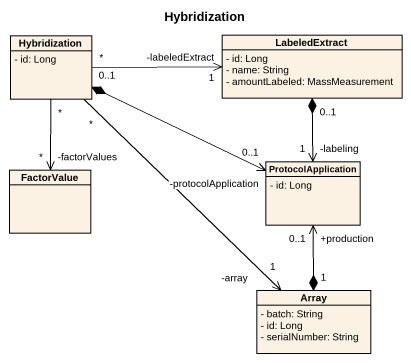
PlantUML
@startuml
title Hybridization
hide circle
hide empty members
skinparam classAttributeIconSize 0
class Hybridization {
  - id: Long
}
class LabeledExtract {
  - id: Long
  - name: String
  - amountLabeled: MassMeasurement
}
class FactorValue
class ProtocolApplication {
  - id: Long
}
class Array {
  - batch: String
  - id: Long
  - serialNumber: String
}
Hybridization "*" -right-> "-labeledExtract\n1" LabeledExtract
Hybridization "*" --> "-factorValues\n*" FactorValue
Hybridization "0..1" *-right-> "-protocolApplication\n0..1" ProtocolApplication
Hybridization "*" --> "-array\n1" Array
LabeledExtract "0..1" *--> "-labeling\n1" ProtocolApplication
Array "1" *-up-> "+production\n0..1" ProtocolApplication
@enduml
